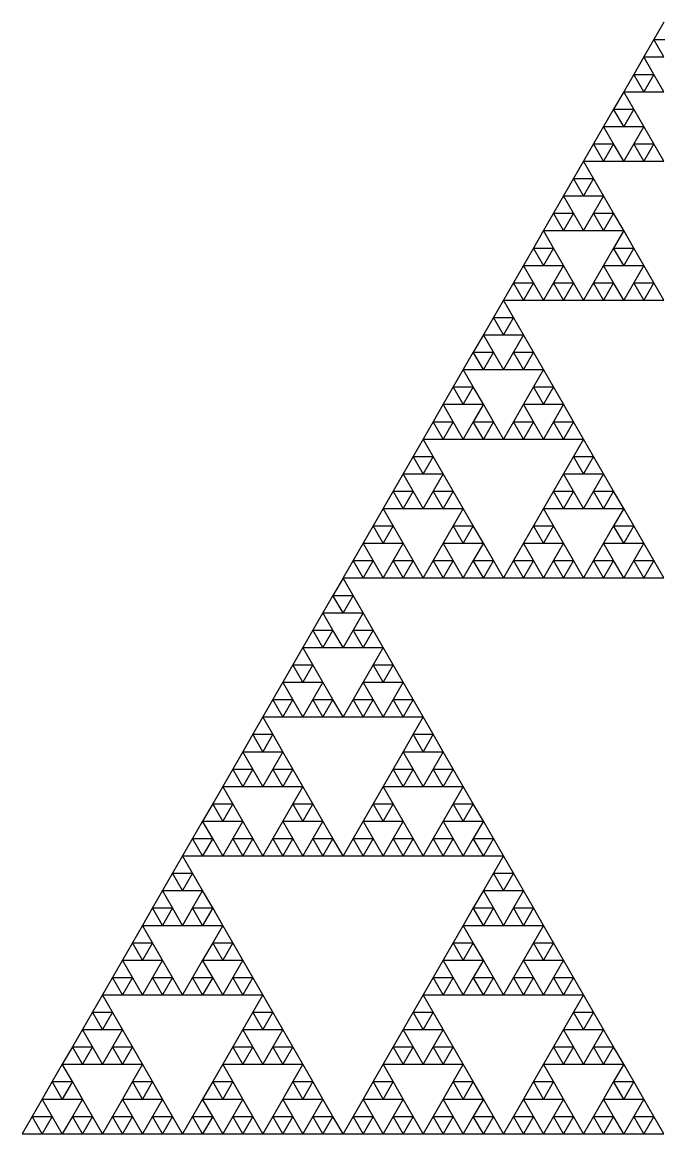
# Model space of a CAD drawing. Header units: metres. Extents: x -50 to 50, y -29 to 58.
# Drawn here: x -37.5 to -31.3, y -7.22 to 3.61 of the extents above; entities that cross this region are included whole.
import ezdxf

# ---------------------------------------------------------------- set-up
doc = ezdxf.new("R2010")
doc.units = ezdxf.units.M

msp = doc.modelspace()

# ---------------------------------------------------------------- linework, layer by layer
for p, q in [((-31.25, 3.60842), (-31.3477, 3.43928)), ((-31.3477, 3.43928), (-31.4453, 3.27014)), ((-31.25, 3.27014), (-31.3477, 3.43928)), ((-31.3477, 3.43928), (-31.1523, 3.43928)), ((-31.4453, 3.27014), (-31.543, 3.10099)), ((-31.3477, 3.10099), (-31.4453, 3.27014)), ((-31.4453, 3.27014), (-31.25, 3.27014)), ((-31.543, 3.10099), (-31.6406, 2.93185)), ((-31.4453, 2.93185), (-31.543, 3.10099)), ((-31.543, 3.10099), (-31.3477, 3.10099)), ((-31.3477, 3.10099), (-31.4453, 2.93185)), ((-31.25, 2.93185), (-31.3477, 3.10099)), ((-31.6406, 2.93185), (-31.7383, 2.76271)), ((-31.543, 2.76271), (-31.6406, 2.93185)), ((-31.6406, 2.93185), (-31.4453, 2.93185)), ((-31.4453, 2.93185), (-31.25, 2.93185)), ((-31.7383, 2.76271), (-31.8359, 2.59356)), ((-31.6406, 2.59356), (-31.7383, 2.76271)), ((-31.7383, 2.76271), (-31.543, 2.76271)), ((-31.543, 2.76271), (-31.6406, 2.59356)), ((-31.4453, 2.59356), (-31.543, 2.76271)), ((-31.8359, 2.59356), (-31.9336, 2.42442)), ((-31.7383, 2.42442), (-31.8359, 2.59356)), ((-31.8359, 2.59356), (-31.6406, 2.59356)), ((-31.6406, 2.59356), (-31.4453, 2.59356)), ((-31.4453, 2.59356), (-31.543, 2.42442)), ((-31.3477, 2.42442), (-31.4453, 2.59356)), ((-31.9336, 2.42442), (-32.0312, 2.25527)), ((-31.8359, 2.25527), (-31.9336, 2.42442)), ((-31.9336, 2.42442), (-31.7383, 2.42442)), ((-31.7383, 2.42442), (-31.8359, 2.25527)), ((-31.6406, 2.25527), (-31.7383, 2.42442)), ((-31.543, 2.42442), (-31.6406, 2.25527)), ((-31.4453, 2.25527), (-31.543, 2.42442)), ((-31.543, 2.42442), (-31.3477, 2.42442)), ((-31.3477, 2.42442), (-31.4453, 2.25527)), ((-31.25, 2.25527), (-31.3477, 2.42442)), ((-32.0312, 2.25526), (-32.1289, 2.08612)), ((-32.0312, 2.25527), (-31.8359, 2.25527)), ((-31.9336, 2.08612), (-32.0312, 2.25526)), ((-31.8359, 2.25527), (-31.6406, 2.25527)), ((-31.6406, 2.25527), (-31.4453, 2.25527)), ((-31.4453, 2.25527), (-31.25, 2.25527)), ((-32.1289, 2.08612), (-32.2266, 1.91697)), ((-32.0312, 1.91697), (-32.1289, 2.08612)), ((-32.1289, 2.08612), (-31.9336, 2.08612)), ((-31.9336, 2.08612), (-32.0312, 1.91697)), ((-31.8359, 1.91697), (-31.9336, 2.08612)), ((-32.2266, 1.91697), (-32.3242, 1.74783)), ((-32.1289, 1.74783), (-32.2266, 1.91697)), ((-32.2266, 1.91697), (-32.0312, 1.91697)), ((-32.0312, 1.91697), (-31.8359, 1.91697)), ((-31.8359, 1.91697), (-31.9336, 1.74783)), ((-31.7383, 1.74783), (-31.8359, 1.91697)), ((-32.3242, 1.74783), (-32.4219, 1.57868)), ((-32.2266, 1.57868), (-32.3242, 1.74783)), ((-32.3242, 1.74783), (-32.1289, 1.74783)), ((-32.1289, 1.74783), (-32.2266, 1.57868)), ((-32.0312, 1.57868), (-32.1289, 1.74783)), ((-31.9336, 1.74783), (-32.0312, 1.57868)), ((-31.8359, 1.57868), (-31.9336, 1.74783)), ((-31.9336, 1.74783), (-31.7383, 1.74783)), ((-31.7383, 1.74783), (-31.8359, 1.57868)), ((-31.6406, 1.57868), (-31.7383, 1.74783)), ((-32.4219, 1.57868), (-32.5195, 1.40954)), ((-32.3242, 1.40954), (-32.4219, 1.57868)), ((-32.4219, 1.57868), (-32.2266, 1.57868)), ((-32.2266, 1.57868), (-32.0312, 1.57868)), ((-32.0312, 1.57868), (-31.8359, 1.57868)), ((-31.8359, 1.57868), (-31.6406, 1.57868)), ((-31.6406, 1.57868), (-31.7383, 1.40954)), ((-31.543, 1.40954), (-31.6406, 1.57868)), ((-32.5195, 1.40954), (-32.6172, 1.2404)), ((-32.4219, 1.2404), (-32.5195, 1.40954)), ((-32.5195, 1.40954), (-32.3242, 1.40954)), ((-32.3242, 1.40954), (-32.4219, 1.2404)), ((-32.2266, 1.2404), (-32.3242, 1.40954)), ((-31.7383, 1.40954), (-31.8359, 1.2404)), ((-31.6406, 1.2404), (-31.7383, 1.40954)), ((-31.7383, 1.40954), (-31.543, 1.40954)), ((-31.543, 1.40954), (-31.6406, 1.2404)), ((-31.4453, 1.2404), (-31.543, 1.40954)), ((-32.6172, 1.2404), (-32.7148, 1.07125)), ((-32.5195, 1.07125), (-32.6172, 1.2404)), ((-32.6172, 1.2404), (-32.4219, 1.2404)), ((-32.4219, 1.2404), (-32.2266, 1.2404)), ((-32.2266, 1.2404), (-32.3242, 1.07125)), ((-32.1289, 1.07125), (-32.2266, 1.2404)), ((-31.8359, 1.2404), (-31.9336, 1.07125)), ((-31.7383, 1.07125), (-31.8359, 1.2404)), ((-31.8359, 1.2404), (-31.6406, 1.2404)), ((-31.6406, 1.2404), (-31.4453, 1.2404)), ((-31.4453, 1.2404), (-31.543, 1.07125)), ((-31.3477, 1.07125), (-31.4453, 1.2404)), ((-32.7148, 1.07125), (-32.8125, 0.90211)), ((-32.6172, 0.90211), (-32.7148, 1.07125)), ((-32.7148, 1.07125), (-32.5195, 1.07125)), ((-32.5195, 1.07125), (-32.6172, 0.90211)), ((-32.4219, 0.90211), (-32.5195, 1.07125)), ((-32.3242, 1.07125), (-32.4219, 0.90211)), ((-32.2266, 0.90211), (-32.3242, 1.07125)), ((-32.3242, 1.07125), (-32.1289, 1.07125)), ((-32.1289, 1.07125), (-32.2266, 0.90211)), ((-32.0312, 0.90211), (-32.1289, 1.07125)), ((-31.9336, 1.07125), (-32.0312, 0.90211)), ((-31.8359, 0.90211), (-31.9336, 1.07125)), ((-31.9336, 1.07125), (-31.7383, 1.07125)), ((-31.7383, 1.07125), (-31.8359, 0.90211)), ((-31.6406, 0.90211), (-31.7383, 1.07125)), ((-31.543, 1.07125), (-31.6406, 0.90211)), ((-31.4453, 0.90211), (-31.543, 1.07125)), ((-31.543, 1.07125), (-31.3477, 1.07125)), ((-31.3477, 1.07125), (-31.4453, 0.90211)), ((-31.25, 0.90211), (-31.3477, 1.07125)), ((-32.8125, 0.90209), (-32.9102, 0.73295)), ((-32.8125, 0.90211), (-32.6172, 0.90211)), ((-32.7148, 0.73295), (-32.8125, 0.90209)), ((-32.6172, 0.90211), (-32.4219, 0.90211)), ((-32.4219, 0.90211), (-32.2266, 0.90211)), ((-32.2266, 0.90211), (-32.0312, 0.90211)), ((-32.0312, 0.90211), (-31.8359, 0.90211)), ((-31.8359, 0.90211), (-31.6406, 0.90211)), ((-31.6406, 0.90211), (-31.4453, 0.90211)), ((-31.4453, 0.90211), (-31.25, 0.90211)), ((-32.9102, 0.73295), (-33.0078, 0.56381)), ((-32.8125, 0.56381), (-32.9102, 0.73295)), ((-32.9102, 0.73295), (-32.7148, 0.73295)), ((-32.7148, 0.73295), (-32.8125, 0.56381)), ((-32.6172, 0.56381), (-32.7148, 0.73295)), ((-33.0078, 0.56381), (-33.1055, 0.39466)), ((-32.9102, 0.39466), (-33.0078, 0.56381)), ((-33.0078, 0.56381), (-32.8125, 0.56381)), ((-32.8125, 0.56381), (-32.6172, 0.56381)), ((-32.6172, 0.56381), (-32.7148, 0.39466)), ((-32.5195, 0.39466), (-32.6172, 0.56381)), ((-33.1055, 0.39466), (-33.2031, 0.22552)), ((-33.0078, 0.22552), (-33.1055, 0.39466)), ((-33.1055, 0.39466), (-32.9102, 0.39466)), ((-32.9102, 0.39466), (-33.0078, 0.22552)), ((-32.8125, 0.22552), (-32.9102, 0.39466)), ((-32.7148, 0.39466), (-32.8125, 0.22552)), ((-32.6172, 0.22552), (-32.7148, 0.39466)), ((-32.7148, 0.39466), (-32.5195, 0.39466)), ((-32.5195, 0.39466), (-32.6172, 0.22552)), ((-32.4219, 0.22552), (-32.5195, 0.39466)), ((-33.2031, 0.22552), (-33.3008, 0.05638)), ((-33.1055, 0.05638), (-33.2031, 0.22552)), ((-33.2031, 0.22552), (-33.0078, 0.22552)), ((-33.0078, 0.22552), (-32.8125, 0.22552)), ((-32.8125, 0.22552), (-32.6172, 0.22552)), ((-32.6172, 0.22552), (-32.4219, 0.22552)), ((-32.4219, 0.22552), (-32.5195, 0.05638)), ((-32.3242, 0.05638), (-32.4219, 0.22552)), ((-33.3008, 0.05638), (-33.3984, -0.11277)), ((-33.2031, -0.11277), (-33.3008, 0.05638)), ((-33.3008, 0.05638), (-33.1055, 0.05638)), ((-33.1055, 0.05638), (-33.2031, -0.11277)), ((-33.0078, -0.11277), (-33.1055, 0.05638)), ((-32.5195, 0.05638), (-32.6172, -0.11277)), ((-32.4219, -0.11277), (-32.5195, 0.05638)), ((-32.5195, 0.05638), (-32.3242, 0.05638)), ((-32.3242, 0.05638), (-32.4219, -0.11277)), ((-32.2266, -0.11277), (-32.3242, 0.05638)), ((-33.3984, -0.11277), (-33.4961, -0.28191)), ((-33.3008, -0.28191), (-33.3984, -0.11277)), ((-33.3984, -0.11277), (-33.2031, -0.11277)), ((-33.2031, -0.11277), (-33.0078, -0.11277)), ((-33.0078, -0.11277), (-33.1055, -0.28191)), ((-32.9102, -0.28191), (-33.0078, -0.11277)), ((-32.6172, -0.11277), (-32.7148, -0.28191)), ((-32.5195, -0.28191), (-32.6172, -0.11277)), ((-32.6172, -0.11277), (-32.4219, -0.11277)), ((-32.4219, -0.11277), (-32.2266, -0.11277)), ((-32.2266, -0.11277), (-32.3242, -0.28191)), ((-32.1289, -0.28191), (-32.2266, -0.11277)), ((-33.4961, -0.28191), (-33.5938, -0.45105)), ((-33.3984, -0.45105), (-33.4961, -0.28191)), ((-33.4961, -0.28191), (-33.3008, -0.28191)), ((-33.3008, -0.28191), (-33.3984, -0.45105)), ((-33.2031, -0.45105), (-33.3008, -0.28191)), ((-33.1055, -0.28191), (-33.2031, -0.45105)), ((-33.0078, -0.45105), (-33.1055, -0.28191)), ((-33.1055, -0.28191), (-32.9102, -0.28191)), ((-32.9102, -0.28191), (-33.0078, -0.45105)), ((-32.8125, -0.45105), (-32.9102, -0.28191)), ((-32.7148, -0.28191), (-32.8125, -0.45105)), ((-32.6172, -0.45105), (-32.7148, -0.28191)), ((-32.7148, -0.28191), (-32.5195, -0.28191)), ((-32.5195, -0.28191), (-32.6172, -0.45105)), ((-32.4219, -0.45105), (-32.5195, -0.28191)), ((-32.3242, -0.28191), (-32.4219, -0.45105)), ((-32.2266, -0.45105), (-32.3242, -0.28191)), ((-32.3242, -0.28191), (-32.1289, -0.28191)), ((-32.1289, -0.28191), (-32.2266, -0.45105)), ((-32.0312, -0.45105), (-32.1289, -0.28191)), ((-33.5938, -0.45107), (-33.6914, -0.62021)), ((-33.5938, -0.45105), (-33.3984, -0.45105)), ((-33.4961, -0.62021), (-33.5938, -0.45107)), ((-33.3984, -0.45105), (-33.2031, -0.45105)), ((-33.2031, -0.45105), (-33.0078, -0.45105)), ((-33.0078, -0.45105), (-32.8125, -0.45105)), ((-32.8125, -0.45105), (-32.6172, -0.45105)), ((-32.6172, -0.45105), (-32.4219, -0.45105)), ((-32.4219, -0.45105), (-32.2266, -0.45105)), ((-32.2266, -0.45105), (-32.0312, -0.45105)), ((-32.0312, -0.45107), (-32.1289, -0.62021)), ((-31.9336, -0.62021), (-32.0312, -0.45107)), ((-33.6914, -0.62021), (-33.7891, -0.78936)), ((-33.5938, -0.78936), (-33.6914, -0.62021)), ((-33.6914, -0.62021), (-33.4961, -0.62021)), ((-33.4961, -0.62021), (-33.5938, -0.78936)), ((-33.3984, -0.78936), (-33.4961, -0.62021)), ((-32.1289, -0.62021), (-32.2266, -0.78936)), ((-32.0312, -0.78936), (-32.1289, -0.62021)), ((-32.1289, -0.62021), (-31.9336, -0.62021)), ((-31.9336, -0.62021), (-32.0312, -0.78936)), ((-31.8359, -0.78936), (-31.9336, -0.62021)), ((-33.7891, -0.78936), (-33.8867, -0.9585)), ((-33.6914, -0.9585), (-33.7891, -0.78936)), ((-33.7891, -0.78936), (-33.5938, -0.78936)), ((-33.5938, -0.78936), (-33.3984, -0.78936)), ((-33.3984, -0.78936), (-33.4961, -0.9585)), ((-33.3008, -0.9585), (-33.3984, -0.78936)), ((-32.2266, -0.78936), (-32.3242, -0.9585)), ((-32.1289, -0.9585), (-32.2266, -0.78936)), ((-32.2266, -0.78936), (-32.0312, -0.78936)), ((-32.0312, -0.78936), (-31.8359, -0.78936)), ((-31.8359, -0.78936), (-31.9336, -0.9585)), ((-31.7383, -0.9585), (-31.8359, -0.78936)), ((-33.8867, -0.9585), (-33.9844, -1.12765)), ((-33.7891, -1.12765), (-33.8867, -0.9585)), ((-33.8867, -0.9585), (-33.6914, -0.9585)), ((-33.6914, -0.9585), (-33.7891, -1.12765)), ((-33.5938, -1.12765), (-33.6914, -0.9585)), ((-33.4961, -0.9585), (-33.5938, -1.12765)), ((-33.3984, -1.12765), (-33.4961, -0.9585)), ((-33.4961, -0.9585), (-33.3008, -0.9585)), ((-33.3008, -0.9585), (-33.3984, -1.12765)), ((-33.2031, -1.12765), (-33.3008, -0.9585)), ((-32.3242, -0.9585), (-32.4219, -1.12765)), ((-32.2266, -1.12765), (-32.3242, -0.9585)), ((-32.3242, -0.9585), (-32.1289, -0.9585)), ((-32.1289, -0.9585), (-32.2266, -1.12765)), ((-32.0312, -1.12765), (-32.1289, -0.9585)), ((-31.9336, -0.9585), (-32.0312, -1.12765)), ((-31.8359, -1.12765), (-31.9336, -0.9585)), ((-31.9336, -0.9585), (-31.7383, -0.9585)), ((-31.7383, -0.9585), (-31.8359, -1.12765)), ((-31.6406, -1.12765), (-31.7383, -0.9585)), ((-33.9844, -1.12765), (-34.082, -1.29679)), ((-33.8867, -1.29679), (-33.9844, -1.12765)), ((-33.9844, -1.12765), (-33.7891, -1.12765)), ((-33.7891, -1.12765), (-33.5938, -1.12765)), ((-33.5938, -1.12765), (-33.3984, -1.12765)), ((-33.3984, -1.12765), (-33.2031, -1.12765)), ((-33.2031, -1.12765), (-33.3008, -1.29679)), ((-33.1055, -1.29679), (-33.2031, -1.12765)), ((-32.4219, -1.12765), (-32.5195, -1.29679)), ((-32.3242, -1.29679), (-32.4219, -1.12765)), ((-32.4219, -1.12765), (-32.2266, -1.12765)), ((-32.2266, -1.12765), (-32.0312, -1.12765)), ((-32.0312, -1.12765), (-31.8359, -1.12765)), ((-31.8359, -1.12765), (-31.6406, -1.12765)), ((-31.6406, -1.12765), (-31.7383, -1.29679)), ((-31.543, -1.29679), (-31.6406, -1.12765)), ((-34.082, -1.29679), (-34.1797, -1.46593)), ((-33.9844, -1.46593), (-34.082, -1.29679)), ((-34.082, -1.29679), (-33.8867, -1.29679)), ((-33.8867, -1.29679), (-33.9844, -1.46593)), ((-33.7891, -1.46593), (-33.8867, -1.29679)), ((-33.3008, -1.29679), (-33.3984, -1.46593)), ((-33.2031, -1.46593), (-33.3008, -1.29679)), ((-33.3008, -1.29679), (-33.1055, -1.29679)), ((-33.1055, -1.29679), (-33.2031, -1.46593)), ((-33.0078, -1.46593), (-33.1055, -1.29679)), ((-32.5195, -1.29679), (-32.6172, -1.46593)), ((-32.4219, -1.46593), (-32.5195, -1.29679)), ((-32.5195, -1.29679), (-32.3242, -1.29679)), ((-32.3242, -1.29679), (-32.4219, -1.46593)), ((-32.2266, -1.46593), (-32.3242, -1.29679)), ((-31.7383, -1.29679), (-31.8359, -1.46593)), ((-31.6406, -1.46593), (-31.7383, -1.29679)), ((-31.7383, -1.29679), (-31.543, -1.29679)), ((-31.543, -1.29679), (-31.6406, -1.46593)), ((-31.4453, -1.46593), (-31.543, -1.29679)), ((-34.1797, -1.46593), (-34.2773, -1.63508)), ((-34.082, -1.63508), (-34.1797, -1.46593)), ((-34.1797, -1.46593), (-33.9844, -1.46593)), ((-33.9844, -1.46593), (-33.7891, -1.46593)), ((-33.7891, -1.46593), (-33.8867, -1.63508)), ((-33.6914, -1.63508), (-33.7891, -1.46593)), ((-33.3984, -1.46593), (-33.4961, -1.63508)), ((-33.3008, -1.63508), (-33.3984, -1.46593)), ((-33.3984, -1.46593), (-33.2031, -1.46593)), ((-33.2031, -1.46593), (-33.0078, -1.46593)), ((-33.0078, -1.46593), (-33.1055, -1.63508)), ((-32.9102, -1.63508), (-33.0078, -1.46593)), ((-32.6172, -1.46593), (-32.7148, -1.63508)), ((-32.5195, -1.63508), (-32.6172, -1.46593)), ((-32.6172, -1.46593), (-32.4219, -1.46593)), ((-32.4219, -1.46593), (-32.2266, -1.46593)), ((-32.2266, -1.46593), (-32.3242, -1.63508)), ((-32.1289, -1.63508), (-32.2266, -1.46593)), ((-31.8359, -1.46593), (-31.9336, -1.63508)), ((-31.7383, -1.63508), (-31.8359, -1.46593)), ((-31.8359, -1.46593), (-31.6406, -1.46593)), ((-31.6406, -1.46593), (-31.4453, -1.46593)), ((-31.4453, -1.46593), (-31.543, -1.63508)), ((-31.3477, -1.63508), (-31.4453, -1.46593)), ((-34.2773, -1.63508), (-34.375, -1.80422)), ((-34.1797, -1.80422), (-34.2773, -1.63508)), ((-34.2773, -1.63508), (-34.082, -1.63508)), ((-34.082, -1.63508), (-34.1797, -1.80422)), ((-33.9844, -1.80422), (-34.082, -1.63508)), ((-33.8867, -1.63508), (-33.9844, -1.80422)), ((-33.7891, -1.80422), (-33.8867, -1.63508)), ((-33.8867, -1.63508), (-33.6914, -1.63508)), ((-33.6914, -1.63508), (-33.7891, -1.80422)), ((-33.5938, -1.80422), (-33.6914, -1.63508)), ((-33.4961, -1.63508), (-33.5938, -1.80422)), ((-33.3984, -1.80422), (-33.4961, -1.63508)), ((-33.4961, -1.63508), (-33.3008, -1.63508)), ((-33.3008, -1.63508), (-33.3984, -1.80422)), ((-33.2031, -1.80422), (-33.3008, -1.63508)), ((-33.1055, -1.63508), (-33.2031, -1.80422)), ((-33.0078, -1.80422), (-33.1055, -1.63508)), ((-33.1055, -1.63508), (-32.9102, -1.63508)), ((-32.9102, -1.63508), (-33.0078, -1.80422)), ((-32.8125, -1.80422), (-32.9102, -1.63508)), ((-32.7148, -1.63508), (-32.8125, -1.80422)), ((-32.6172, -1.80422), (-32.7148, -1.63508)), ((-32.7148, -1.63508), (-32.5195, -1.63508)), ((-32.5195, -1.63508), (-32.6172, -1.80422)), ((-32.4219, -1.80422), (-32.5195, -1.63508)), ((-32.3242, -1.63508), (-32.4219, -1.80422)), ((-32.2266, -1.80422), (-32.3242, -1.63508)), ((-32.3242, -1.63508), (-32.1289, -1.63508)), ((-32.1289, -1.63508), (-32.2266, -1.80422)), ((-32.0312, -1.80422), (-32.1289, -1.63508)), ((-31.9336, -1.63508), (-32.0312, -1.80422)), ((-31.8359, -1.80422), (-31.9336, -1.63508)), ((-31.9336, -1.63508), (-31.7383, -1.63508)), ((-31.7383, -1.63508), (-31.8359, -1.80422)), ((-31.6406, -1.80422), (-31.7383, -1.63508)), ((-31.543, -1.63508), (-31.6406, -1.80422)), ((-31.4453, -1.80422), (-31.543, -1.63508)), ((-31.543, -1.63508), (-31.3477, -1.63508)), ((-31.3477, -1.63508), (-31.4453, -1.80422)), ((-31.25, -1.80422), (-31.3477, -1.63508)), ((-34.375, -1.80424), (-34.4727, -1.97338)), ((-34.375, -1.80422), (-34.1797, -1.80422)), ((-34.2773, -1.97338), (-34.375, -1.80424)), ((-34.1797, -1.80422), (-33.9844, -1.80422)), ((-33.9844, -1.80422), (-33.7891, -1.80422)), ((-33.7891, -1.80422), (-33.5938, -1.80422)), ((-33.5938, -1.80422), (-33.3984, -1.80422)), ((-33.3984, -1.80422), (-33.2031, -1.80422)), ((-33.2031, -1.80422), (-33.0078, -1.80422)), ((-33.0078, -1.80422), (-32.8125, -1.80422)), ((-32.8125, -1.80422), (-32.6172, -1.80422)), ((-32.6172, -1.80422), (-32.4219, -1.80422)), ((-32.4219, -1.80422), (-32.2266, -1.80422)), ((-32.2266, -1.80422), (-32.0312, -1.80422)), ((-32.0312, -1.80422), (-31.8359, -1.80422)), ((-31.8359, -1.80422), (-31.6406, -1.80422)), ((-31.6406, -1.80422), (-31.4453, -1.80422)), ((-31.4453, -1.80422), (-31.25, -1.80422)), ((-34.4727, -1.97338), (-34.5703, -2.14252)), ((-34.375, -2.14252), (-34.4727, -1.97338)), ((-34.4727, -1.97338), (-34.2773, -1.97338)), ((-34.2773, -1.97338), (-34.375, -2.14252)), ((-34.1797, -2.14252), (-34.2773, -1.97338)), ((-34.5703, -2.14252), (-34.668, -2.31167)), ((-34.4727, -2.31167), (-34.5703, -2.14252)), ((-34.5703, -2.14252), (-34.375, -2.14252)), ((-34.375, -2.14252), (-34.1797, -2.14252)), ((-34.1797, -2.14252), (-34.2773, -2.31167)), ((-34.082, -2.31167), (-34.1797, -2.14252)), ((-34.668, -2.31167), (-34.7656, -2.48081)), ((-34.5703, -2.48081), (-34.668, -2.31167)), ((-34.668, -2.31167), (-34.4727, -2.31167)), ((-34.4727, -2.31167), (-34.5703, -2.48081)), ((-34.375, -2.48081), (-34.4727, -2.31167)), ((-34.2773, -2.31167), (-34.375, -2.48081)), ((-34.1797, -2.48081), (-34.2773, -2.31167)), ((-34.2773, -2.31167), (-34.082, -2.31167)), ((-34.082, -2.31167), (-34.1797, -2.48081)), ((-33.9844, -2.48081), (-34.082, -2.31167)), ((-34.7656, -2.48081), (-34.8633, -2.64995)), ((-34.668, -2.64995), (-34.7656, -2.48081)), ((-34.7656, -2.48081), (-34.5703, -2.48081)), ((-34.5703, -2.48081), (-34.375, -2.48081)), ((-34.375, -2.48081), (-34.1797, -2.48081)), ((-34.1797, -2.48081), (-33.9844, -2.48081)), ((-33.9844, -2.48081), (-34.082, -2.64995)), ((-33.8867, -2.64995), (-33.9844, -2.48081)), ((-34.8633, -2.64995), (-34.9609, -2.8191)), ((-34.7656, -2.8191), (-34.8633, -2.64995)), ((-34.8633, -2.64995), (-34.668, -2.64995)), ((-34.668, -2.64995), (-34.7656, -2.8191)), ((-34.5703, -2.8191), (-34.668, -2.64995)), ((-34.082, -2.64995), (-34.1797, -2.8191)), ((-33.9844, -2.8191), (-34.082, -2.64995)), ((-34.082, -2.64995), (-33.8867, -2.64995)), ((-33.8867, -2.64995), (-33.9844, -2.8191)), ((-33.7891, -2.8191), (-33.8867, -2.64995)), ((-34.9609, -2.8191), (-35.0586, -2.98824)), ((-34.8633, -2.98824), (-34.9609, -2.8191)), ((-34.9609, -2.8191), (-34.7656, -2.8191)), ((-34.7656, -2.8191), (-34.5703, -2.8191)), ((-34.5703, -2.8191), (-34.668, -2.98824)), ((-34.4727, -2.98824), (-34.5703, -2.8191)), ((-34.1797, -2.8191), (-34.2773, -2.98824)), ((-34.082, -2.98824), (-34.1797, -2.8191)), ((-34.1797, -2.8191), (-33.9844, -2.8191)), ((-33.9844, -2.8191), (-33.7891, -2.8191)), ((-33.7891, -2.8191), (-33.8867, -2.98824)), ((-33.6914, -2.98824), (-33.7891, -2.8191)), ((-35.0586, -2.98824), (-35.1562, -3.15738)), ((-34.9609, -3.15738), (-35.0586, -2.98824)), ((-35.0586, -2.98824), (-34.8633, -2.98824)), ((-34.8633, -2.98824), (-34.9609, -3.15738)), ((-34.7656, -3.15738), (-34.8633, -2.98824)), ((-34.668, -2.98824), (-34.7656, -3.15738)), ((-34.5703, -3.15738), (-34.668, -2.98824)), ((-34.668, -2.98824), (-34.4727, -2.98824)), ((-34.4727, -2.98824), (-34.5703, -3.15738)), ((-34.375, -3.15738), (-34.4727, -2.98824)), ((-34.2773, -2.98824), (-34.375, -3.15738)), ((-34.1797, -3.15738), (-34.2773, -2.98824)), ((-34.2773, -2.98824), (-34.082, -2.98824)), ((-34.082, -2.98824), (-34.1797, -3.15738)), ((-33.9844, -3.15738), (-34.082, -2.98824)), ((-33.8867, -2.98824), (-33.9844, -3.15738)), ((-33.7891, -3.15738), (-33.8867, -2.98824)), ((-33.8867, -2.98824), (-33.6914, -2.98824)), ((-33.6914, -2.98824), (-33.7891, -3.15738)), ((-33.5938, -3.15738), (-33.6914, -2.98824)), ((-35.1562, -3.1574), (-35.2539, -3.32654)), ((-35.1562, -3.15738), (-34.9609, -3.15738)), ((-35.0586, -3.32654), (-35.1562, -3.1574)), ((-34.9609, -3.15738), (-34.7656, -3.15738)), ((-34.7656, -3.15738), (-34.5703, -3.15738)), ((-34.5703, -3.15738), (-34.375, -3.15738)), ((-34.375, -3.15738), (-34.1797, -3.15738)), ((-34.1797, -3.15738), (-33.9844, -3.15738)), ((-33.9844, -3.15738), (-33.7891, -3.15738)), ((-33.7891, -3.15738), (-33.5938, -3.15738)), ((-33.5938, -3.1574), (-33.6914, -3.32654)), ((-33.4961, -3.32654), (-33.5938, -3.1574)), ((-35.2539, -3.32654), (-35.3516, -3.49569)), ((-35.1562, -3.49569), (-35.2539, -3.32654)), ((-35.2539, -3.32654), (-35.0586, -3.32654)), ((-35.0586, -3.32654), (-35.1562, -3.49569)), ((-34.9609, -3.49569), (-35.0586, -3.32654)), ((-33.6914, -3.32654), (-33.7891, -3.49569)), ((-33.5938, -3.49569), (-33.6914, -3.32654)), ((-33.6914, -3.32654), (-33.4961, -3.32654)), ((-33.4961, -3.32654), (-33.5938, -3.49569)), ((-33.3984, -3.49569), (-33.4961, -3.32654)), ((-35.3516, -3.49569), (-35.4492, -3.66483)), ((-35.2539, -3.66483), (-35.3516, -3.49569)), ((-35.3516, -3.49569), (-35.1562, -3.49569)), ((-35.1562, -3.49569), (-34.9609, -3.49569)), ((-34.9609, -3.49569), (-35.0586, -3.66483)), ((-34.8633, -3.66483), (-34.9609, -3.49569)), ((-33.7891, -3.49569), (-33.8867, -3.66483)), ((-33.6914, -3.66483), (-33.7891, -3.49569)), ((-33.7891, -3.49569), (-33.5938, -3.49569)), ((-33.5938, -3.49569), (-33.3984, -3.49569)), ((-33.3984, -3.49569), (-33.4961, -3.66483)), ((-33.3008, -3.66483), (-33.3984, -3.49569)), ((-35.4492, -3.66483), (-35.5469, -3.83397)), ((-35.3516, -3.83397), (-35.4492, -3.66483)), ((-35.4492, -3.66483), (-35.2539, -3.66483)), ((-35.2539, -3.66483), (-35.3516, -3.83397)), ((-35.1562, -3.83397), (-35.2539, -3.66483)), ((-35.0586, -3.66483), (-35.1562, -3.83397)), ((-34.9609, -3.83397), (-35.0586, -3.66483)), ((-35.0586, -3.66483), (-34.8633, -3.66483)), ((-34.8633, -3.66483), (-34.9609, -3.83397)), ((-34.7656, -3.83397), (-34.8633, -3.66483)), ((-33.8867, -3.66483), (-33.9844, -3.83397)), ((-33.7891, -3.83397), (-33.8867, -3.66483)), ((-33.8867, -3.66483), (-33.6914, -3.66483)), ((-33.6914, -3.66483), (-33.7891, -3.83397)), ((-33.5938, -3.83397), (-33.6914, -3.66483)), ((-33.4961, -3.66483), (-33.5938, -3.83397)), ((-33.3984, -3.83397), (-33.4961, -3.66483)), ((-33.4961, -3.66483), (-33.3008, -3.66483)), ((-33.3008, -3.66483), (-33.3984, -3.83397)), ((-33.2031, -3.83397), (-33.3008, -3.66483)), ((-35.5469, -3.83397), (-35.6445, -4.00312)), ((-35.4492, -4.00312), (-35.5469, -3.83397)), ((-35.5469, -3.83397), (-35.3516, -3.83397)), ((-35.3516, -3.83397), (-35.1562, -3.83397)), ((-35.1562, -3.83397), (-34.9609, -3.83397)), ((-34.9609, -3.83397), (-34.7656, -3.83397)), ((-34.7656, -3.83397), (-34.8633, -4.00312)), ((-34.668, -4.00312), (-34.7656, -3.83397)), ((-33.9844, -3.83397), (-34.082, -4.00312)), ((-33.8867, -4.00312), (-33.9844, -3.83397)), ((-33.9844, -3.83397), (-33.7891, -3.83397)), ((-33.7891, -3.83397), (-33.5938, -3.83397)), ((-33.5938, -3.83397), (-33.3984, -3.83397)), ((-33.3984, -3.83397), (-33.2031, -3.83397)), ((-33.2031, -3.83397), (-33.3008, -4.00312)), ((-33.1055, -4.00312), (-33.2031, -3.83397)), ((-35.6445, -4.00312), (-35.7422, -4.17226)), ((-35.5469, -4.17226), (-35.6445, -4.00312)), ((-35.6445, -4.00312), (-35.4492, -4.00312)), ((-35.4492, -4.00312), (-35.5469, -4.17226)), ((-35.3516, -4.17226), (-35.4492, -4.00312)), ((-34.8633, -4.00312), (-34.9609, -4.17226)), ((-34.7656, -4.17226), (-34.8633, -4.00312)), ((-34.8633, -4.00312), (-34.668, -4.00312)), ((-34.668, -4.00312), (-34.7656, -4.17226)), ((-34.5703, -4.17226), (-34.668, -4.00312)), ((-34.082, -4.00312), (-34.1797, -4.17226)), ((-33.9844, -4.17226), (-34.082, -4.00312)), ((-34.082, -4.00312), (-33.8867, -4.00312)), ((-33.8867, -4.00312), (-33.9844, -4.17226)), ((-33.7891, -4.17226), (-33.8867, -4.00312)), ((-33.3008, -4.00312), (-33.3984, -4.17226)), ((-33.2031, -4.17226), (-33.3008, -4.00312)), ((-33.3008, -4.00312), (-33.1055, -4.00312)), ((-33.1055, -4.00312), (-33.2031, -4.17226)), ((-33.0078, -4.17226), (-33.1055, -4.00312)), ((-35.7422, -4.17226), (-35.8398, -4.34141)), ((-35.6445, -4.34141), (-35.7422, -4.17226)), ((-35.7422, -4.17226), (-35.5469, -4.17226)), ((-35.5469, -4.17226), (-35.3516, -4.17226)), ((-35.3516, -4.17226), (-35.4492, -4.34141)), ((-35.2539, -4.34141), (-35.3516, -4.17226)), ((-34.9609, -4.17226), (-35.0586, -4.34141)), ((-34.8633, -4.34141), (-34.9609, -4.17226)), ((-34.9609, -4.17226), (-34.7656, -4.17226)), ((-34.7656, -4.17226), (-34.5703, -4.17226)), ((-34.5703, -4.17226), (-34.668, -4.34141)), ((-34.4727, -4.34141), (-34.5703, -4.17226)), ((-34.1797, -4.17226), (-34.2773, -4.34141)), ((-34.082, -4.34141), (-34.1797, -4.17226)), ((-34.1797, -4.17226), (-33.9844, -4.17226)), ((-33.9844, -4.17226), (-33.7891, -4.17226)), ((-33.7891, -4.17226), (-33.8867, -4.34141)), ((-33.6914, -4.34141), (-33.7891, -4.17226)), ((-33.3984, -4.17226), (-33.4961, -4.34141)), ((-33.3008, -4.34141), (-33.3984, -4.17226)), ((-33.3984, -4.17226), (-33.2031, -4.17226)), ((-33.2031, -4.17226), (-33.0078, -4.17226)), ((-33.0078, -4.17226), (-33.1055, -4.34141)), ((-32.9102, -4.34141), (-33.0078, -4.17226)), ((-35.8398, -4.34141), (-35.9375, -4.51055)), ((-35.7422, -4.51055), (-35.8398, -4.34141)), ((-35.8398, -4.34141), (-35.6445, -4.34141)), ((-35.6445, -4.34141), (-35.7422, -4.51055)), ((-35.5469, -4.51055), (-35.6445, -4.34141)), ((-35.4492, -4.34141), (-35.5469, -4.51055)), ((-35.3516, -4.51055), (-35.4492, -4.34141)), ((-35.4492, -4.34141), (-35.2539, -4.34141)), ((-35.2539, -4.34141), (-35.3516, -4.51055)), ((-35.1562, -4.51055), (-35.2539, -4.34141)), ((-35.0586, -4.34141), (-35.1562, -4.51055)), ((-34.9609, -4.51055), (-35.0586, -4.34141)), ((-35.0586, -4.34141), (-34.8633, -4.34141)), ((-34.8633, -4.34141), (-34.9609, -4.51055)), ((-34.7656, -4.51055), (-34.8633, -4.34141)), ((-34.668, -4.34141), (-34.7656, -4.51055)), ((-34.5703, -4.51055), (-34.668, -4.34141)), ((-34.668, -4.34141), (-34.4727, -4.34141)), ((-34.4727, -4.34141), (-34.5703, -4.51055)), ((-34.375, -4.51055), (-34.4727, -4.34141)), ((-34.2773, -4.34141), (-34.375, -4.51055)), ((-34.1797, -4.51055), (-34.2773, -4.34141)), ((-34.2773, -4.34141), (-34.082, -4.34141)), ((-34.082, -4.34141), (-34.1797, -4.51055)), ((-33.9844, -4.51055), (-34.082, -4.34141)), ((-33.8867, -4.34141), (-33.9844, -4.51055)), ((-33.7891, -4.51055), (-33.8867, -4.34141)), ((-33.8867, -4.34141), (-33.6914, -4.34141)), ((-33.6914, -4.34141), (-33.7891, -4.51055)), ((-33.5938, -4.51055), (-33.6914, -4.34141)), ((-33.4961, -4.34141), (-33.5938, -4.51055)), ((-33.3984, -4.51055), (-33.4961, -4.34141)), ((-33.4961, -4.34141), (-33.3008, -4.34141)), ((-33.3008, -4.34141), (-33.3984, -4.51055)), ((-33.2031, -4.51055), (-33.3008, -4.34141)), ((-33.1055, -4.34141), (-33.2031, -4.51055)), ((-33.0078, -4.51055), (-33.1055, -4.34141)), ((-33.1055, -4.34141), (-32.9102, -4.34141)), ((-32.9102, -4.34141), (-33.0078, -4.51055)), ((-32.8125, -4.51055), (-32.9102, -4.34141)), ((-35.9375, -4.51056), (-36.0352, -4.67971)), ((-35.9375, -4.51055), (-35.7422, -4.51055)), ((-35.8398, -4.67971), (-35.9375, -4.51056)), ((-35.7422, -4.51055), (-35.5469, -4.51055)), ((-35.5469, -4.51055), (-35.3516, -4.51055)), ((-35.3516, -4.51055), (-35.1562, -4.51055)), ((-35.1562, -4.51055), (-34.9609, -4.51055)), ((-34.9609, -4.51055), (-34.7656, -4.51055)), ((-34.7656, -4.51055), (-34.5703, -4.51055)), ((-34.5703, -4.51055), (-34.375, -4.51055)), ((-34.375, -4.51055), (-34.1797, -4.51055)), ((-34.1797, -4.51055), (-33.9844, -4.51055)), ((-33.9844, -4.51055), (-33.7891, -4.51055)), ((-33.7891, -4.51055), (-33.5938, -4.51055)), ((-33.5938, -4.51055), (-33.3984, -4.51055)), ((-33.3984, -4.51055), (-33.2031, -4.51055)), ((-33.2031, -4.51055), (-33.0078, -4.51055)), ((-33.0078, -4.51055), (-32.8125, -4.51055)), ((-32.8125, -4.51056), (-32.9102, -4.67971)), ((-32.7148, -4.67971), (-32.8125, -4.51056)), ((-36.0352, -4.67971), (-36.1328, -4.84885)), ((-35.9375, -4.84885), (-36.0352, -4.67971)), ((-36.0352, -4.67971), (-35.8398, -4.67971)), ((-35.8398, -4.67971), (-35.9375, -4.84885)), ((-35.7422, -4.84885), (-35.8398, -4.67971)), ((-32.9102, -4.67971), (-33.0078, -4.84885)), ((-32.8125, -4.84885), (-32.9102, -4.67971)), ((-32.9102, -4.67971), (-32.7148, -4.67971)), ((-32.7148, -4.67971), (-32.8125, -4.84885)), ((-32.6172, -4.84885), (-32.7148, -4.67971)), ((-36.1328, -4.84885), (-36.2305, -5.018)), ((-36.0352, -5.018), (-36.1328, -4.84885)), ((-36.1328, -4.84885), (-35.9375, -4.84885)), ((-35.9375, -4.84885), (-35.7422, -4.84885)), ((-35.7422, -4.84885), (-35.8398, -5.018)), ((-35.6445, -5.018), (-35.7422, -4.84885)), ((-33.0078, -4.84885), (-33.1055, -5.018)), ((-32.9102, -5.018), (-33.0078, -4.84885)), ((-33.0078, -4.84885), (-32.8125, -4.84885)), ((-32.8125, -4.84885), (-32.6172, -4.84885)), ((-32.6172, -4.84885), (-32.7148, -5.018)), ((-32.5195, -5.018), (-32.6172, -4.84885)), ((-36.2305, -5.018), (-36.3281, -5.18714)), ((-36.1328, -5.18714), (-36.2305, -5.018)), ((-36.2305, -5.018), (-36.0352, -5.018)), ((-36.0352, -5.018), (-36.1328, -5.18714)), ((-35.9375, -5.18714), (-36.0352, -5.018)), ((-35.8398, -5.018), (-35.9375, -5.18714)), ((-35.7422, -5.18714), (-35.8398, -5.018)), ((-35.8398, -5.018), (-35.6445, -5.018)), ((-35.6445, -5.018), (-35.7422, -5.18714)), ((-35.5469, -5.18714), (-35.6445, -5.018)), ((-33.1055, -5.018), (-33.2031, -5.18714)), ((-33.0078, -5.18714), (-33.1055, -5.018)), ((-33.1055, -5.018), (-32.9102, -5.018)), ((-32.9102, -5.018), (-33.0078, -5.18714)), ((-32.8125, -5.18714), (-32.9102, -5.018)), ((-32.7148, -5.018), (-32.8125, -5.18714)), ((-32.6172, -5.18714), (-32.7148, -5.018)), ((-32.7148, -5.018), (-32.5195, -5.018)), ((-32.5195, -5.018), (-32.6172, -5.18714)), ((-32.4219, -5.18714), (-32.5195, -5.018)), ((-36.3281, -5.18714), (-36.4258, -5.35628)), ((-36.2305, -5.35628), (-36.3281, -5.18714)), ((-36.3281, -5.18714), (-36.1328, -5.18714)), ((-36.1328, -5.18714), (-35.9375, -5.18714)), ((-35.9375, -5.18714), (-35.7422, -5.18714)), ((-35.7422, -5.18714), (-35.5469, -5.18714)), ((-35.5469, -5.18714), (-35.6445, -5.35628)), ((-35.4492, -5.35628), (-35.5469, -5.18714)), ((-33.2031, -5.18714), (-33.3008, -5.35628)), ((-33.1055, -5.35628), (-33.2031, -5.18714)), ((-33.2031, -5.18714), (-33.0078, -5.18714)), ((-33.0078, -5.18714), (-32.8125, -5.18714)), ((-32.8125, -5.18714), (-32.6172, -5.18714)), ((-32.6172, -5.18714), (-32.4219, -5.18714)), ((-32.4219, -5.18714), (-32.5195, -5.35628)), ((-32.3242, -5.35628), (-32.4219, -5.18714)), ((-36.4258, -5.35628), (-36.5234, -5.52543)), ((-36.3281, -5.52543), (-36.4258, -5.35628)), ((-36.4258, -5.35628), (-36.2305, -5.35628)), ((-36.2305, -5.35628), (-36.3281, -5.52543)), ((-36.1328, -5.52543), (-36.2305, -5.35628)), ((-35.6445, -5.35628), (-35.7422, -5.52543)), ((-35.5469, -5.52543), (-35.6445, -5.35628)), ((-35.6445, -5.35628), (-35.4492, -5.35628)), ((-35.4492, -5.35628), (-35.5469, -5.52543)), ((-35.3516, -5.52543), (-35.4492, -5.35628)), ((-33.3008, -5.35628), (-33.3984, -5.52543)), ((-33.2031, -5.52543), (-33.3008, -5.35628)), ((-33.3008, -5.35628), (-33.1055, -5.35628)), ((-33.1055, -5.35628), (-33.2031, -5.52543)), ((-33.0078, -5.52543), (-33.1055, -5.35628)), ((-32.5195, -5.35628), (-32.6172, -5.52543)), ((-32.4219, -5.52543), (-32.5195, -5.35628)), ((-32.5195, -5.35628), (-32.3242, -5.35628)), ((-32.3242, -5.35628), (-32.4219, -5.52543)), ((-32.2266, -5.52543), (-32.3242, -5.35628)), ((-36.5234, -5.52543), (-36.6211, -5.69457)), ((-36.4258, -5.69457), (-36.5234, -5.52543)), ((-36.5234, -5.52543), (-36.3281, -5.52543)), ((-36.3281, -5.52543), (-36.1328, -5.52543)), ((-36.1328, -5.52543), (-36.2305, -5.69457)), ((-36.0352, -5.69457), (-36.1328, -5.52543)), ((-35.7422, -5.52543), (-35.8398, -5.69457)), ((-35.6445, -5.69457), (-35.7422, -5.52543)), ((-35.7422, -5.52543), (-35.5469, -5.52543)), ((-35.5469, -5.52543), (-35.3516, -5.52543)), ((-35.3516, -5.52543), (-35.4492, -5.69457)), ((-35.2539, -5.69457), (-35.3516, -5.52543)), ((-33.3984, -5.52543), (-33.4961, -5.69457)), ((-33.3008, -5.69457), (-33.3984, -5.52543)), ((-33.3984, -5.52543), (-33.2031, -5.52543)), ((-33.2031, -5.52543), (-33.0078, -5.52543)), ((-33.0078, -5.52543), (-33.1055, -5.69457)), ((-32.9102, -5.69457), (-33.0078, -5.52543)), ((-32.6172, -5.52543), (-32.7148, -5.69457)), ((-32.5195, -5.69457), (-32.6172, -5.52543)), ((-32.6172, -5.52543), (-32.4219, -5.52543)), ((-32.4219, -5.52543), (-32.2266, -5.52543)), ((-32.2266, -5.52543), (-32.3242, -5.69457)), ((-32.1289, -5.69457), (-32.2266, -5.52543)), ((-36.6211, -5.69457), (-36.7188, -5.86371)), ((-36.5234, -5.86371), (-36.6211, -5.69457)), ((-36.6211, -5.69457), (-36.4258, -5.69457)), ((-36.4258, -5.69457), (-36.5234, -5.86371)), ((-36.3281, -5.86371), (-36.4258, -5.69457)), ((-36.2305, -5.69457), (-36.3281, -5.86371)), ((-36.1328, -5.86371), (-36.2305, -5.69457)), ((-36.2305, -5.69457), (-36.0352, -5.69457)), ((-36.0352, -5.69457), (-36.1328, -5.86371)), ((-35.9375, -5.86371), (-36.0352, -5.69457)), ((-35.8398, -5.69457), (-35.9375, -5.86371)), ((-35.7422, -5.86371), (-35.8398, -5.69457)), ((-35.8398, -5.69457), (-35.6445, -5.69457)), ((-35.6445, -5.69457), (-35.7422, -5.86371)), ((-35.5469, -5.86371), (-35.6445, -5.69457)), ((-35.4492, -5.69457), (-35.5469, -5.86371)), ((-35.3516, -5.86371), (-35.4492, -5.69457)), ((-35.4492, -5.69457), (-35.2539, -5.69457)), ((-35.2539, -5.69457), (-35.3516, -5.86371)), ((-35.1562, -5.86371), (-35.2539, -5.69457)), ((-33.4961, -5.69457), (-33.5938, -5.86371)), ((-33.3984, -5.86371), (-33.4961, -5.69457)), ((-33.4961, -5.69457), (-33.3008, -5.69457)), ((-33.3008, -5.69457), (-33.3984, -5.86371)), ((-33.2031, -5.86371), (-33.3008, -5.69457)), ((-33.1055, -5.69457), (-33.2031, -5.86371)), ((-33.0078, -5.86371), (-33.1055, -5.69457)), ((-33.1055, -5.69457), (-32.9102, -5.69457)), ((-32.9102, -5.69457), (-33.0078, -5.86371)), ((-32.8125, -5.86371), (-32.9102, -5.69457)), ((-32.7148, -5.69457), (-32.8125, -5.86371)), ((-32.6172, -5.86371), (-32.7148, -5.69457)), ((-32.7148, -5.69457), (-32.5195, -5.69457)), ((-32.5195, -5.69457), (-32.6172, -5.86371)), ((-32.4219, -5.86371), (-32.5195, -5.69457)), ((-32.3242, -5.69457), (-32.4219, -5.86371)), ((-32.2266, -5.86371), (-32.3242, -5.69457)), ((-32.3242, -5.69457), (-32.1289, -5.69457)), ((-32.1289, -5.69457), (-32.2266, -5.86371)), ((-32.0312, -5.86371), (-32.1289, -5.69457)), ((-36.7188, -5.86373), (-36.8164, -6.03287)), ((-36.7188, -5.86371), (-36.5234, -5.86371)), ((-36.6211, -6.03287), (-36.7188, -5.86373)), ((-36.5234, -5.86371), (-36.3281, -5.86371)), ((-36.3281, -5.86371), (-36.1328, -5.86371)), ((-36.1328, -5.86371), (-35.9375, -5.86371)), ((-35.9375, -5.86371), (-35.7422, -5.86371)), ((-35.7422, -5.86371), (-35.5469, -5.86371)), ((-35.5469, -5.86371), (-35.3516, -5.86371)), ((-35.3516, -5.86371), (-35.1562, -5.86371)), ((-35.1562, -5.86373), (-35.2539, -6.03287)), ((-35.0586, -6.03287), (-35.1562, -5.86373)), ((-33.5938, -5.86373), (-33.6914, -6.03287)), ((-33.5938, -5.86371), (-33.3984, -5.86371)), ((-33.4961, -6.03287), (-33.5938, -5.86373)), ((-33.3984, -5.86371), (-33.2031, -5.86371)), ((-33.2031, -5.86371), (-33.0078, -5.86371)), ((-33.0078, -5.86371), (-32.8125, -5.86371)), ((-32.8125, -5.86371), (-32.6172, -5.86371)), ((-32.6172, -5.86371), (-32.4219, -5.86371)), ((-32.4219, -5.86371), (-32.2266, -5.86371)), ((-32.2266, -5.86371), (-32.0312, -5.86371)), ((-32.0312, -5.86373), (-32.1289, -6.03287)), ((-31.9336, -6.03287), (-32.0312, -5.86373)), ((-36.8164, -6.03287), (-36.9141, -6.20202)), ((-36.7188, -6.20202), (-36.8164, -6.03287)), ((-36.8164, -6.03287), (-36.6211, -6.03287)), ((-36.6211, -6.03287), (-36.7188, -6.20202)), ((-36.5234, -6.20202), (-36.6211, -6.03287)), ((-35.2539, -6.03287), (-35.3516, -6.20202)), ((-35.1562, -6.20202), (-35.2539, -6.03287)), ((-35.2539, -6.03287), (-35.0586, -6.03287)), ((-35.0586, -6.03287), (-35.1562, -6.20202)), ((-34.9609, -6.20202), (-35.0586, -6.03287)), ((-33.6914, -6.03287), (-33.7891, -6.20202)), ((-33.5938, -6.20202), (-33.6914, -6.03287)), ((-33.6914, -6.03287), (-33.4961, -6.03287)), ((-33.4961, -6.03287), (-33.5938, -6.20202)), ((-33.3984, -6.20202), (-33.4961, -6.03287)), ((-32.1289, -6.03287), (-32.2266, -6.20202)), ((-32.0312, -6.20202), (-32.1289, -6.03287)), ((-32.1289, -6.03287), (-31.9336, -6.03287)), ((-31.9336, -6.03287), (-32.0312, -6.20202)), ((-31.8359, -6.20202), (-31.9336, -6.03287)), ((-36.9141, -6.20202), (-37.0117, -6.37116)), ((-36.8164, -6.37116), (-36.9141, -6.20202)), ((-36.9141, -6.20202), (-36.7188, -6.20202)), ((-36.7188, -6.20202), (-36.5234, -6.20202)), ((-36.5234, -6.20202), (-36.6211, -6.37116)), ((-36.4258, -6.37116), (-36.5234, -6.20202)), ((-35.3516, -6.20202), (-35.4492, -6.37116)), ((-35.2539, -6.37116), (-35.3516, -6.20202)), ((-35.3516, -6.20202), (-35.1562, -6.20202)), ((-35.1562, -6.20202), (-34.9609, -6.20202)), ((-34.9609, -6.20202), (-35.0586, -6.37116)), ((-34.8633, -6.37116), (-34.9609, -6.20202)), ((-33.7891, -6.20202), (-33.8867, -6.37116)), ((-33.6914, -6.37116), (-33.7891, -6.20202)), ((-33.7891, -6.20202), (-33.5938, -6.20202)), ((-33.5938, -6.20202), (-33.3984, -6.20202)), ((-33.3984, -6.20202), (-33.4961, -6.37116)), ((-33.3008, -6.37116), (-33.3984, -6.20202)), ((-32.2266, -6.20202), (-32.3242, -6.37116)), ((-32.1289, -6.37116), (-32.2266, -6.20202)), ((-32.2266, -6.20202), (-32.0312, -6.20202)), ((-32.0312, -6.20202), (-31.8359, -6.20202)), ((-31.8359, -6.20202), (-31.9336, -6.37116)), ((-31.7383, -6.37116), (-31.8359, -6.20202)), ((-37.0117, -6.37116), (-37.1094, -6.5403)), ((-36.9141, -6.5403), (-37.0117, -6.37116)), ((-37.0117, -6.37116), (-36.8164, -6.37116)), ((-36.8164, -6.37116), (-36.9141, -6.5403)), ((-36.7188, -6.5403), (-36.8164, -6.37116)), ((-36.6211, -6.37116), (-36.7188, -6.5403)), ((-36.5234, -6.5403), (-36.6211, -6.37116)), ((-36.6211, -6.37116), (-36.4258, -6.37116)), ((-36.4258, -6.37116), (-36.5234, -6.5403)), ((-36.3281, -6.5403), (-36.4258, -6.37116)), ((-35.4492, -6.37116), (-35.5469, -6.5403)), ((-35.3516, -6.5403), (-35.4492, -6.37116)), ((-35.4492, -6.37116), (-35.2539, -6.37116)), ((-35.2539, -6.37116), (-35.3516, -6.5403)), ((-35.1562, -6.5403), (-35.2539, -6.37116)), ((-35.0586, -6.37116), (-35.1562, -6.5403)), ((-34.9609, -6.5403), (-35.0586, -6.37116)), ((-35.0586, -6.37116), (-34.8633, -6.37116)), ((-34.8633, -6.37116), (-34.9609, -6.5403)), ((-34.7656, -6.5403), (-34.8633, -6.37116)), ((-33.8867, -6.37116), (-33.9844, -6.5403)), ((-33.7891, -6.5403), (-33.8867, -6.37116)), ((-33.8867, -6.37116), (-33.6914, -6.37116)), ((-33.6914, -6.37116), (-33.7891, -6.5403)), ((-33.5938, -6.5403), (-33.6914, -6.37116)), ((-33.4961, -6.37116), (-33.5938, -6.5403)), ((-33.3984, -6.5403), (-33.4961, -6.37116)), ((-33.4961, -6.37116), (-33.3008, -6.37116)), ((-33.3008, -6.37116), (-33.3984, -6.5403)), ((-33.2031, -6.5403), (-33.3008, -6.37116)), ((-32.3242, -6.37116), (-32.4219, -6.5403)), ((-32.2266, -6.5403), (-32.3242, -6.37116)), ((-32.3242, -6.37116), (-32.1289, -6.37116)), ((-32.1289, -6.37116), (-32.2266, -6.5403)), ((-32.0312, -6.5403), (-32.1289, -6.37116)), ((-31.9336, -6.37116), (-32.0312, -6.5403)), ((-31.8359, -6.5403), (-31.9336, -6.37116)), ((-31.9336, -6.37116), (-31.7383, -6.37116)), ((-31.7383, -6.37116), (-31.8359, -6.5403)), ((-31.6406, -6.5403), (-31.7383, -6.37116)), ((-37.1094, -6.5403), (-37.207, -6.70945)), ((-37.0117, -6.70945), (-37.1094, -6.5403)), ((-37.1094, -6.5403), (-36.9141, -6.5403)), ((-36.9141, -6.5403), (-36.7188, -6.5403)), ((-36.7188, -6.5403), (-36.5234, -6.5403)), ((-36.5234, -6.5403), (-36.3281, -6.5403)), ((-36.3281, -6.5403), (-36.4258, -6.70945)), ((-36.2305, -6.70945), (-36.3281, -6.5403)), ((-35.5469, -6.5403), (-35.6445, -6.70945)), ((-35.4492, -6.70945), (-35.5469, -6.5403)), ((-35.5469, -6.5403), (-35.3516, -6.5403)), ((-35.3516, -6.5403), (-35.1562, -6.5403)), ((-35.1562, -6.5403), (-34.9609, -6.5403)), ((-34.9609, -6.5403), (-34.7656, -6.5403)), ((-34.7656, -6.5403), (-34.8633, -6.70945)), ((-34.668, -6.70945), (-34.7656, -6.5403)), ((-33.9844, -6.5403), (-34.082, -6.70945)), ((-33.8867, -6.70945), (-33.9844, -6.5403)), ((-33.9844, -6.5403), (-33.7891, -6.5403)), ((-33.7891, -6.5403), (-33.5938, -6.5403)), ((-33.5938, -6.5403), (-33.3984, -6.5403)), ((-33.3984, -6.5403), (-33.2031, -6.5403)), ((-33.2031, -6.5403), (-33.3008, -6.70945)), ((-33.1055, -6.70945), (-33.2031, -6.5403)), ((-32.4219, -6.5403), (-32.5195, -6.70945)), ((-32.3242, -6.70945), (-32.4219, -6.5403)), ((-32.4219, -6.5403), (-32.2266, -6.5403)), ((-32.2266, -6.5403), (-32.0312, -6.5403)), ((-32.0312, -6.5403), (-31.8359, -6.5403)), ((-31.8359, -6.5403), (-31.6406, -6.5403)), ((-31.6406, -6.5403), (-31.7383, -6.70945)), ((-31.543, -6.70945), (-31.6406, -6.5403)), ((-37.207, -6.70945), (-37.3047, -6.87859)), ((-37.1094, -6.87859), (-37.207, -6.70945)), ((-37.207, -6.70945), (-37.0117, -6.70945)), ((-37.0117, -6.70945), (-37.1094, -6.87859)), ((-36.9141, -6.87859), (-37.0117, -6.70945)), ((-36.4258, -6.70945), (-36.5234, -6.87859)), ((-36.3281, -6.87859), (-36.4258, -6.70945)), ((-36.4258, -6.70945), (-36.2305, -6.70945)), ((-36.2305, -6.70945), (-36.3281, -6.87859)), ((-36.1328, -6.87859), (-36.2305, -6.70945)), ((-35.6445, -6.70945), (-35.7422, -6.87859)), ((-35.5469, -6.87859), (-35.6445, -6.70945)), ((-35.6445, -6.70945), (-35.4492, -6.70945)), ((-35.4492, -6.70945), (-35.5469, -6.87859)), ((-35.3516, -6.87859), (-35.4492, -6.70945)), ((-34.8633, -6.70945), (-34.9609, -6.87859)), ((-34.7656, -6.87859), (-34.8633, -6.70945)), ((-34.8633, -6.70945), (-34.668, -6.70945)), ((-34.668, -6.70945), (-34.7656, -6.87859)), ((-34.5703, -6.87859), (-34.668, -6.70945)), ((-34.082, -6.70945), (-34.1797, -6.87859)), ((-33.9844, -6.87859), (-34.082, -6.70945)), ((-34.082, -6.70945), (-33.8867, -6.70945)), ((-33.8867, -6.70945), (-33.9844, -6.87859)), ((-33.7891, -6.87859), (-33.8867, -6.70945)), ((-33.3008, -6.70945), (-33.3984, -6.87859)), ((-33.2031, -6.87859), (-33.3008, -6.70945)), ((-33.3008, -6.70945), (-33.1055, -6.70945)), ((-33.1055, -6.70945), (-33.2031, -6.87859)), ((-33.0078, -6.87859), (-33.1055, -6.70945)), ((-32.5195, -6.70945), (-32.6172, -6.87859)), ((-32.4219, -6.87859), (-32.5195, -6.70945)), ((-32.5195, -6.70945), (-32.3242, -6.70945)), ((-32.3242, -6.70945), (-32.4219, -6.87859)), ((-32.2266, -6.87859), (-32.3242, -6.70945)), ((-31.7383, -6.70945), (-31.8359, -6.87859)), ((-31.6406, -6.87859), (-31.7383, -6.70945)), ((-31.7383, -6.70945), (-31.543, -6.70945)), ((-31.543, -6.70945), (-31.6406, -6.87859)), ((-31.4453, -6.87859), (-31.543, -6.70945)), ((-37.3047, -6.87859), (-37.4023, -7.04774)), ((-37.207, -7.04774), (-37.3047, -6.87859)), ((-37.3047, -6.87859), (-37.1094, -6.87859)), ((-37.1094, -6.87859), (-36.9141, -6.87859)), ((-36.9141, -6.87859), (-37.0117, -7.04774)), ((-36.8164, -7.04774), (-36.9141, -6.87859)), ((-36.5234, -6.87859), (-36.6211, -7.04774)), ((-36.4258, -7.04774), (-36.5234, -6.87859)), ((-36.5234, -6.87859), (-36.3281, -6.87859)), ((-36.3281, -6.87859), (-36.1328, -6.87859)), ((-36.1328, -6.87859), (-36.2305, -7.04774)), ((-36.0352, -7.04774), (-36.1328, -6.87859)), ((-35.7422, -6.87859), (-35.8398, -7.04774)), ((-35.6445, -7.04774), (-35.7422, -6.87859)), ((-35.7422, -6.87859), (-35.5469, -6.87859)), ((-35.5469, -6.87859), (-35.3516, -6.87859)), ((-35.3516, -6.87859), (-35.4492, -7.04774)), ((-35.2539, -7.04774), (-35.3516, -6.87859)), ((-34.9609, -6.87859), (-35.0586, -7.04774)), ((-34.8633, -7.04774), (-34.9609, -6.87859)), ((-34.9609, -6.87859), (-34.7656, -6.87859)), ((-34.7656, -6.87859), (-34.5703, -6.87859)), ((-34.5703, -6.87859), (-34.668, -7.04774)), ((-34.4727, -7.04774), (-34.5703, -6.87859)), ((-34.1797, -6.87859), (-34.2773, -7.04774)), ((-34.082, -7.04774), (-34.1797, -6.87859)), ((-34.1797, -6.87859), (-33.9844, -6.87859)), ((-33.9844, -6.87859), (-33.7891, -6.87859)), ((-33.7891, -6.87859), (-33.8867, -7.04774)), ((-33.6914, -7.04774), (-33.7891, -6.87859)), ((-33.3984, -6.87859), (-33.4961, -7.04774)), ((-33.3008, -7.04774), (-33.3984, -6.87859)), ((-33.3984, -6.87859), (-33.2031, -6.87859)), ((-33.2031, -6.87859), (-33.0078, -6.87859)), ((-33.0078, -6.87859), (-33.1055, -7.04774)), ((-32.9102, -7.04774), (-33.0078, -6.87859)), ((-32.6172, -6.87859), (-32.7148, -7.04774)), ((-32.5195, -7.04774), (-32.6172, -6.87859)), ((-32.6172, -6.87859), (-32.4219, -6.87859)), ((-32.4219, -6.87859), (-32.2266, -6.87859)), ((-32.2266, -6.87859), (-32.3242, -7.04774)), ((-32.1289, -7.04774), (-32.2266, -6.87859)), ((-31.8359, -6.87859), (-31.9336, -7.04774)), ((-31.7383, -7.04774), (-31.8359, -6.87859)), ((-31.8359, -6.87859), (-31.6406, -6.87859)), ((-31.6406, -6.87859), (-31.4453, -6.87859)), ((-31.4453, -6.87859), (-31.543, -7.04774)), ((-31.3477, -7.04774), (-31.4453, -6.87859)), ((-37.4023, -7.04774), (-37.5, -7.21688)), ((-37.3047, -7.21688), (-37.4023, -7.04774)), ((-37.4023, -7.04774), (-37.207, -7.04774)), ((-37.207, -7.04774), (-37.3047, -7.21688)), ((-37.1094, -7.21688), (-37.207, -7.04774)), ((-37.0117, -7.04774), (-37.1094, -7.21688)), ((-36.9141, -7.21688), (-37.0117, -7.04774)), ((-37.0117, -7.04774), (-36.8164, -7.04774)), ((-36.8164, -7.04774), (-36.9141, -7.21688)), ((-36.7188, -7.21688), (-36.8164, -7.04774)), ((-36.6211, -7.04774), (-36.7188, -7.21688)), ((-36.5234, -7.21688), (-36.6211, -7.04774)), ((-36.6211, -7.04774), (-36.4258, -7.04774)), ((-36.4258, -7.04774), (-36.5234, -7.21688)), ((-36.3281, -7.21688), (-36.4258, -7.04774)), ((-36.2305, -7.04774), (-36.3281, -7.21688)), ((-36.1328, -7.21688), (-36.2305, -7.04774)), ((-36.2305, -7.04774), (-36.0352, -7.04774)), ((-36.0352, -7.04774), (-36.1328, -7.21688)), ((-35.9375, -7.21688), (-36.0352, -7.04774)), ((-35.8398, -7.04774), (-35.9375, -7.21688)), ((-35.7422, -7.21688), (-35.8398, -7.04774)), ((-35.8398, -7.04774), (-35.6445, -7.04774)), ((-35.6445, -7.04774), (-35.7422, -7.21688)), ((-35.5469, -7.21688), (-35.6445, -7.04774)), ((-35.4492, -7.04774), (-35.5469, -7.21688)), ((-35.3516, -7.21688), (-35.4492, -7.04774)), ((-35.4492, -7.04774), (-35.2539, -7.04774)), ((-35.2539, -7.04774), (-35.3516, -7.21688)), ((-35.1562, -7.21688), (-35.2539, -7.04774)), ((-35.0586, -7.04774), (-35.1562, -7.21688)), ((-34.9609, -7.21688), (-35.0586, -7.04774)), ((-35.0586, -7.04774), (-34.8633, -7.04774)), ((-34.8633, -7.04774), (-34.9609, -7.21688)), ((-34.7656, -7.21688), (-34.8633, -7.04774)), ((-34.668, -7.04774), (-34.7656, -7.21688)), ((-34.5703, -7.21688), (-34.668, -7.04774)), ((-34.668, -7.04774), (-34.4727, -7.04774)), ((-34.4727, -7.04774), (-34.5703, -7.21688)), ((-34.375, -7.21688), (-34.4727, -7.04774)), ((-34.2773, -7.04774), (-34.375, -7.21688)), ((-34.1797, -7.21688), (-34.2773, -7.04774)), ((-34.2773, -7.04774), (-34.082, -7.04774)), ((-34.082, -7.04774), (-34.1797, -7.21688)), ((-33.9844, -7.21688), (-34.082, -7.04774)), ((-33.8867, -7.04774), (-33.9844, -7.21688)), ((-33.7891, -7.21688), (-33.8867, -7.04774)), ((-33.8867, -7.04774), (-33.6914, -7.04774)), ((-33.6914, -7.04774), (-33.7891, -7.21688)), ((-33.5938, -7.21688), (-33.6914, -7.04774)), ((-33.4961, -7.04774), (-33.5938, -7.21688)), ((-33.3984, -7.21688), (-33.4961, -7.04774)), ((-33.4961, -7.04774), (-33.3008, -7.04774)), ((-33.3008, -7.04774), (-33.3984, -7.21688)), ((-33.2031, -7.21688), (-33.3008, -7.04774)), ((-33.1055, -7.04774), (-33.2031, -7.21688)), ((-33.0078, -7.21688), (-33.1055, -7.04774)), ((-33.1055, -7.04774), (-32.9102, -7.04774)), ((-32.9102, -7.04774), (-33.0078, -7.21688)), ((-32.8125, -7.21688), (-32.9102, -7.04774)), ((-32.7148, -7.04774), (-32.8125, -7.21688)), ((-32.6172, -7.21688), (-32.7148, -7.04774)), ((-32.7148, -7.04774), (-32.5195, -7.04774)), ((-32.5195, -7.04774), (-32.6172, -7.21688)), ((-32.4219, -7.21688), (-32.5195, -7.04774)), ((-32.3242, -7.04774), (-32.4219, -7.21688)), ((-32.2266, -7.21688), (-32.3242, -7.04774)), ((-32.3242, -7.04774), (-32.1289, -7.04774)), ((-32.1289, -7.04774), (-32.2266, -7.21688)), ((-32.0312, -7.21688), (-32.1289, -7.04774)), ((-31.9336, -7.04774), (-32.0312, -7.21688)), ((-31.8359, -7.21688), (-31.9336, -7.04774)), ((-31.9336, -7.04774), (-31.7383, -7.04774)), ((-31.7383, -7.04774), (-31.8359, -7.21688)), ((-31.6406, -7.21688), (-31.7383, -7.04774)), ((-31.543, -7.04774), (-31.6406, -7.21688)), ((-31.4453, -7.21688), (-31.543, -7.04774)), ((-31.543, -7.04774), (-31.3477, -7.04774)), ((-31.3477, -7.04774), (-31.4453, -7.21688)), ((-31.25, -7.21688), (-31.3477, -7.04774)), ((-37.5, -7.21688), (-37.3047, -7.21688)), ((-37.3047, -7.21688), (-37.1094, -7.21688)), ((-37.1094, -7.21688), (-36.9141, -7.21688)), ((-36.9141, -7.21688), (-36.7188, -7.21688)), ((-36.7188, -7.21688), (-36.5234, -7.21688)), ((-36.5234, -7.21688), (-36.3281, -7.21688)), ((-36.3281, -7.21688), (-36.1328, -7.21688)), ((-36.1328, -7.21688), (-35.9375, -7.21688)), ((-35.9375, -7.21688), (-35.7422, -7.21688)), ((-35.7422, -7.21688), (-35.5469, -7.21688)), ((-35.5469, -7.21688), (-35.3516, -7.21688)), ((-35.3516, -7.21688), (-35.1562, -7.21688)), ((-35.1562, -7.21688), (-34.9609, -7.21688)), ((-34.9609, -7.21688), (-34.7656, -7.21688)), ((-34.7656, -7.21688), (-34.5703, -7.21688)), ((-34.5703, -7.21688), (-34.375, -7.21688)), ((-34.375, -7.21688), (-34.1797, -7.21688)), ((-34.1797, -7.21688), (-33.9844, -7.21688)), ((-33.9844, -7.21688), (-33.7891, -7.21688)), ((-33.7891, -7.21688), (-33.5938, -7.21688)), ((-33.5938, -7.21688), (-33.3984, -7.21688)), ((-33.3984, -7.21688), (-33.2031, -7.21688)), ((-33.2031, -7.21688), (-33.0078, -7.21688)), ((-33.0078, -7.21688), (-32.8125, -7.21688)), ((-32.8125, -7.21688), (-32.6172, -7.21688)), ((-32.6172, -7.21688), (-32.4219, -7.21688)), ((-32.4219, -7.21688), (-32.2266, -7.21688)), ((-32.2266, -7.21688), (-32.0312, -7.21688)), ((-32.0312, -7.21688), (-31.8359, -7.21688)), ((-31.8359, -7.21688), (-31.6406, -7.21688)), ((-31.6406, -7.21688), (-31.4453, -7.21688)), ((-31.4453, -7.21688), (-31.25, -7.21688))]:
    msp.add_line(p, q)

doc.saveas('drawing.dxf')
